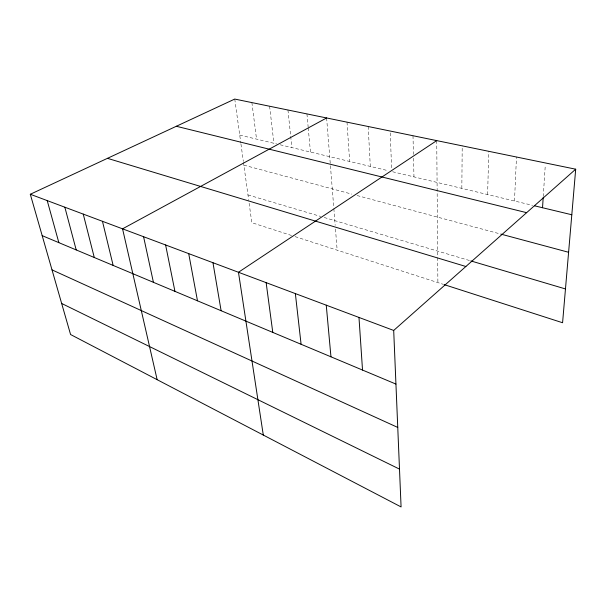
<?xml version="1.0" encoding="UTF-8"?>
<svg xmlns="http://www.w3.org/2000/svg" width="606" height="606" viewBox="0 0 606 606"><rect width="100%" height="100%" fill="white"/><g stroke="black" fill="none" stroke-linecap="round" stroke-linejoin="round"><path stroke-width="0.45" stroke-dasharray="3.03 2.27" d="M461.833 188.368L462.211 145.849M487.618 194.556L488.762 151.311M514.494 201.003L516.479 157.015M543.256 196.541L545.309 164.832M239.718 135.077L276.601 143.925M280.199 144.789L388.158 170.695M392.62 171.763L532.583 205.343M243.87 165.15L351.813 194.117M357.093 195.533L501.117 234.174M247.975 194.92L320.695 216.456M324.225 217.501L469.983 260.663M291.516 235.476L251.808 222.69L248.748 200.525M295.099 236.628L443.213 284.312M234.757 99.066L240.832 143.114M240.953 144.008L243.354 161.431M243.483 162.363L248.619 199.594M251.891 102.588L256.535 139.107M269.609 106.239L273.904 143.281M287.948 110.004L291.872 147.591M306.939 113.913L308.143 126.934M308.227 127.866L310.461 152.045M326.619 117.958L330.353 164.802M330.429 165.711L333.777 207.699M333.853 208.623L335.179 225.296M335.474 229.03L337.163 250.172M347.018 122.154L349.639 161.446M368.19 126.51L370.304 166.408M390.241 132.919L391.62 168.726M412.997 135.729L413.443 154.439M413.534 158.181L413.974 176.884M436.737 140.615L437.683 256.709M437.691 257.648L437.888 282.593"/><path stroke-width="0.91" d="M542.529 207.729L543.196 197.473M575.7 169.195L393.695 330.444L401.081 506.934L70.576 334.527L30.3 194.261L234.757 99.066L575.7 169.195L562.58 322.74L444.1 284.593M436.737 140.615L238.461 272.268L263.292 435.063M326.619 117.958L122.556 228.833L157.143 379.689M534.394 205.782L571.806 214.759M176.323 126.275L526.629 212.668M501.117 234.174L568.602 252.278M470.854 260.921L565.474 288.941M107.467 158.333L465.87 266.496M30.3 194.261L393.695 330.444M42.185 235.651L395.938 384.075M52.018 269.882L397.756 427.435M61.653 303.462L399.498 469.112M47.215 200.601L58.85 242.642M64.842 207.207L76.197 249.922M83.242 214.107L94.286 257.512M102.459 221.304L113.148 265.42M143.577 236.711L153.416 282.32M165.605 244.968L174.945 291.35M188.708 253.626L197.488 300.811M212.964 262.716L221.114 310.726M266.14 282.646L272.783 332.406M295.357 293.592L301.091 344.284M326.255 305.174L330.959 356.813M358.979 317.438L362.524 370.061"/></g></svg>
